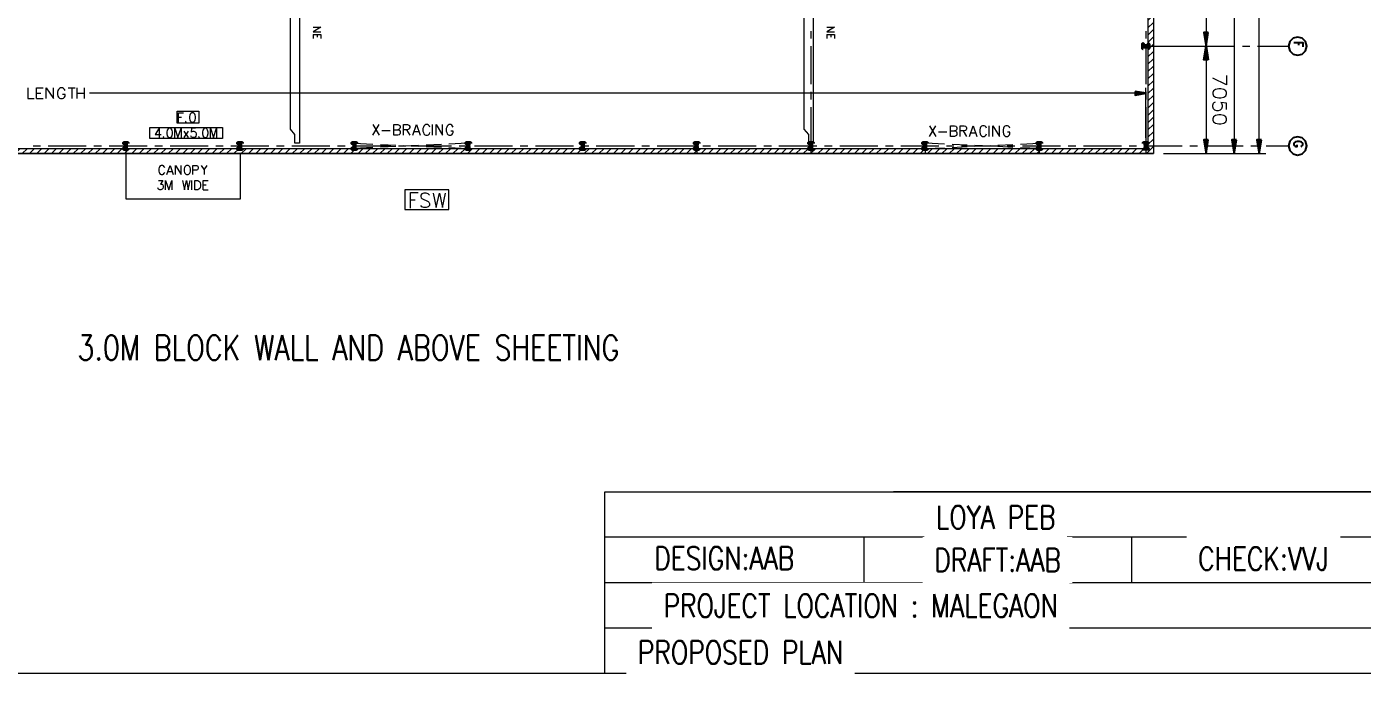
# Model space of a CAD drawing. Header units: millimetres. Extents: x 656141 to 1304589, y -54663 to 110742.
# Drawn here: x 1169442 to 1169603.7, y -14045.5 to -13967 of the extents above; entities that cross this region are included whole.
import ezdxf

# ---------------------------------------------------------------- set-up
doc = ezdxf.new("R2010")
doc.units = ezdxf.units.MM
doc.header["$LTSCALE"] = 0.35
doc.header["$MEASUREMENT"] = 0
doc.linetypes.add('CONTIN', pattern=[0, 0, 0])
doc.layers.get('0').update_dxf_attribs({"linetype": 'CONTIN'})
doc.styles.add('SIMPLEX', font='simplex.shx', dxfattribs={"width": 0.8})

msp = doc.modelspace()

# ---------------------------------------------------------------- hatches: boundary and pattern name
at = {"linetype": 'Continuous', "lineweight": 5}
h = msp.add_hatch(dxfattribs=at)
h.set_pattern_fill('ANSI31', color=1, scale=5)
h.set_pattern_definition([(45, (-9.3609, 21.41405), (-0.44194173824, 0.44194173824), [])])
h.paths.add_polyline_path([(1169412.52, -13905.86), (1169578.41, -13905.86), (1169578.41, -13982.35), (1169346.16, -13982.35), (1169346.16, -13942.72), (1169412.52, -13942.72)])
h.paths.add_polyline_path([(1169413.18, -13906.44), (1169577.75, -13906.44), (1169577.75, -13981.77), (1169346.83, -13981.77), (1169346.83, -13943.76), (1169413.18, -13943.76)], flags=16)
for points in [[(1169585.06, -13967.7), (1169584.51, -13967.7), (1169584.78, -13969.36)], [(1169585.06, -13971.02), (1169584.51, -13971.02), (1169584.78, -13969.36)], [(1169576.2, -13974.85), (1169576.2, -13975.28), (1169577.49, -13975.07)], [(1169585.06, -13980.69), (1169584.51, -13980.69), (1169584.78, -13982.35)], [(1169588.47, -13980.69), (1169587.92, -13980.69), (1169588.2, -13982.35)], [(1169591.49, -13980.69), (1169590.94, -13980.69), (1169591.21, -13982.35)]]:
    msp.add_hatch(color=3).paths.add_polyline_path(points)

# ---------------------------------------------------------------- linework, layer by layer
at = {"color": 7, "linetype": 'Continuous', "lineweight": 5}
for p in [(1169578.41, -13905.86), (1169346.16, -13982.35)]:
    msp.add_line(p, (1169578.41, -13982.35), dxfattribs=at)
at = {"color": 3, "linetype": 'Continuous', "lineweight": 5}
for p, q in [((1169591.21, -13980.69), (1169591.22, -13907.52)), ((1169588.2, -13945.76), (1169588.2, -13980.69)), ((1169584.78, -13958.39), (1169584.78, -13967.7)), ((1169578.73, -13969.36), (1169585.61, -13969.36)), ((1169578.73, -13969.36), (1169585.61, -13969.36)), ((1169584.78, -13971.02), (1169584.78, -13980.69)), ((1169576.2, -13975.07), (1169449.58, -13975.07)), ((1169577.49, -13980.46), (1169577.49, -13974.42)), ((1169579.65, -13982.35), (1169585.61, -13982.35)), ((1169579.65, -13982.35), (1169592.04, -13982.35)), ((1169579.65, -13982.35), (1169589.02, -13982.35))]:
    msp.add_line(p, q, dxfattribs=at)
at = {"color": 8, "linetype": 'Continuous', "lineweight": 9}
for p, q in [((1169536.94, -13967.53), (1169536.94, -13968.45)), ((1169577.49, -13967.53), (1169577.49, -13968.45)), ((1169536.94, -13969.37), (1169536.94, -13973.98)), ((1169577.15, -13969.36), (1169580.89, -13969.36)), ((1169577.49, -13969.37), (1169577.49, -13973.98)), ((1169581.81, -13969.36), (1169582.73, -13969.36)), ((1169583.65, -13969.36), (1169588.26, -13969.36)), ((1169589.18, -13969.36), (1169590.1, -13969.36)), ((1169591.02, -13969.36), (1169594.76, -13969.36)), ((1169536.94, -13974.9), (1169536.94, -13975.82)), ((1169577.49, -13974.9), (1169577.49, -13975.82)), ((1169536.94, -13976.74), (1169536.94, -13982.35)), ((1169577.49, -13976.74), (1169577.49, -13982.35)), ((1169442.75, -13981.43), (1169443.67, -13981.43)), ((1169444.59, -13981.43), (1169449.2, -13981.43)), ((1169450.12, -13981.43), (1169451.04, -13981.43)), ((1169451.97, -13981.43), (1169456.57, -13981.43)), ((1169453.99, -13981.09), (1169453.99, -13982.35)), ((1169457.49, -13981.43), (1169458.42, -13981.43)), ((1169459.34, -13981.43), (1169463.95, -13981.43)), ((1169464.87, -13981.43), (1169465.79, -13981.43)), ((1169466.71, -13981.43), (1169471.32, -13981.43)), ((1169472.24, -13981.43), (1169473.16, -13981.43)), ((1169474.08, -13981.43), (1169478.69, -13981.43)), ((1169479.61, -13981.43), (1169480.54, -13981.43)), ((1169481.46, -13981.43), (1169486.06, -13981.43)), ((1169486.99, -13981.43), (1169487.91, -13981.43)), ((1169488.83, -13981.43), (1169493.44, -13981.43)), ((1169494.36, -13981.43), (1169495.28, -13981.43)), ((1169496.2, -13981.43), (1169500.81, -13981.43)), ((1169501.73, -13981.43), (1169502.65, -13981.43)), ((1169503.58, -13981.43), (1169508.18, -13981.43)), ((1169509.1, -13981.43), (1169510.03, -13981.43)), ((1169510.95, -13981.43), (1169515.56, -13981.43)), ((1169516.48, -13981.43), (1169517.4, -13981.43)), ((1169518.32, -13981.43), (1169522.93, -13981.43)), ((1169523.11, -13981.09), (1169523.11, -13982.35)), ((1169523.85, -13981.43), (1169524.77, -13981.43)), ((1169525.69, -13981.43), (1169530.3, -13981.43)), ((1169531.22, -13981.43), (1169532.15, -13981.43)), ((1169533.07, -13981.43), (1169537.67, -13981.43)), ((1169538.6, -13981.43), (1169539.52, -13981.43)), ((1169540.44, -13981.43), (1169545.05, -13981.43)), ((1169545.97, -13981.43), (1169546.89, -13981.43)), ((1169547.81, -13981.43), (1169552.42, -13981.43)), ((1169550.76, -13981.09), (1169550.76, -13982.35)), ((1169553.34, -13981.43), (1169554.26, -13981.43)), ((1169555.19, -13981.43), (1169559.79, -13981.43)), ((1169560.72, -13981.43), (1169561.64, -13981.43)), ((1169562.56, -13981.43), (1169567.17, -13981.43)), ((1169564.59, -13981.09), (1169564.59, -13982.35)), ((1169568.09, -13981.43), (1169569.01, -13981.43)), ((1169569.93, -13981.43), (1169574.54, -13981.43)), ((1169575.46, -13981.43), (1169576.38, -13981.43)), ((1169577.3, -13981.43), (1169581.91, -13981.43)), ((1169582.83, -13981.43), (1169583.76, -13981.43)), ((1169584.68, -13981.43), (1169589.28, -13981.43)), ((1169590.21, -13981.43), (1169591.13, -13981.43)), ((1169592.05, -13981.43), (1169594.76, -13981.43))]:
    msp.add_line(p, q, dxfattribs=at)
at = {"color": 2, "linetype": 'Continuous', "lineweight": 15}
for p, q in [((1169476.66, -13967.94), (1169476.66, -13968.45)), ((1169477.14, -13967.94), (1169477.14, -13968.25)), ((1169538.87, -13967.94), (1169538.87, -13968.45)), ((1169539.36, -13967.94), (1169539.36, -13968.25)), ((1169488.44, -13987.97), (1169489.03, -13987.97))]:
    msp.add_line(p, q, dxfattribs=at)
at = {"color": 3, "linetype": 'Continuous', "lineweight": 25}
msp.add_line((1169595.98, -13968.9), (1169595.98, -13969.24), dxfattribs=at)
at = {"color": 6, "linetype": 'Continuous', "lineweight": 53}
for p, q in [((1169577.49, -13969.34), (1169577.49, -13969.38)), ((1169453.97, -13981.43), (1169454.01, -13981.43)), ((1169467.8, -13981.43), (1169467.84, -13981.43)), ((1169481.62, -13981.43), (1169481.66, -13981.43)), ((1169495.45, -13981.43), (1169495.48, -13981.43)), ((1169509.27, -13981.43), (1169509.31, -13981.43)), ((1169523.09, -13981.43), (1169523.13, -13981.43)), ((1169536.92, -13981.43), (1169536.96, -13981.43)), ((1169550.74, -13981.43), (1169550.78, -13981.43)), ((1169564.57, -13981.43), (1169564.6, -13981.43)), ((1169577.51, -13981.43), (1169577.47, -13981.43))]:
    msp.add_line(p, q, dxfattribs=at)
at = {"color": 2, "linetype": 'Continuous', "lineweight": 5}
for p, q in [((1169443.19, -13975.04), (1169443.68, -13975.04)), ((1169447, -13974.42), (1169447.86, -13974.42)), ((1169447.43, -13974.42), (1169447.43, -13975.71)), ((1169448.1, -13975.71), (1169448.1, -13974.42)), ((1169448.1, -13975.04), (1169448.96, -13975.04)), ((1169448.96, -13974.42), (1169448.96, -13975.71)), ((1169443.19, -13975.71), (1169443.99, -13975.71))]:
    msp.add_line(p, q, dxfattribs=at)
at = {"color": 240, "linetype": 'Continuous', "lineweight": 5, "true_color": 0xed1f24}
for p, q in [((1169460.36, -13977.97), (1169460.74, -13977.97)), ((1169458.01, -13979.3), (1169458.01, -13980.41)), ((1169461.05, -13980.41), (1169461.57, -13979.67)), ((1169461.57, -13980.41), (1169461.05, -13979.67)), ((1169459.11, -13984.53), (1169459.59, -13984.53)), ((1169463.47, -13984.32), (1169463.47, -13984.9)), ((1169461.98, -13986.74), (1169461.98, -13985.64)), ((1169463.35, -13986.16), (1169463.73, -13986.16)), ((1169463.35, -13986.74), (1169463.97, -13986.74))]:
    msp.add_line(p, q, dxfattribs=at)
at = {"color": 4, "linetype": 'Continuous', "lineweight": 15}
for p, q in [((1169483.89, -13980.14), (1169484.66, -13978.85)), ((1169483.89, -13978.85), (1169484.66, -13980.14)), ((1169484.99, -13979.59), (1169485.99, -13979.59)), ((1169487.98, -13979.47), (1169488.37, -13980.14)), ((1169488.92, -13979.71), (1169489.47, -13979.71)), ((1169491.13, -13980.14), (1169491.13, -13978.85)), ((1169551.3, -13980.28), (1169552.07, -13978.99)), ((1169551.3, -13978.99), (1169552.07, -13980.28)), ((1169552.4, -13979.73), (1169553.4, -13979.73)), ((1169555.39, -13979.61), (1169555.77, -13980.28)), ((1169556.33, -13979.85), (1169556.88, -13979.85)), ((1169558.54, -13980.28), (1169558.54, -13978.99))]:
    msp.add_line(p, q, dxfattribs=at)
at = {"color": 4, "linetype": 'Continuous', "lineweight": 5}
for p, q in [((1169481.64, -13981.1), (1169483.9, -13981.21)), ((1169483.9, -13981.64), (1169481.64, -13981.74)), ((1169484.82, -13981.25), (1169486.67, -13981.34)), ((1169486.67, -13981.51), (1169484.82, -13981.59)), ((1169489.43, -13981.38), (1169487.59, -13981.46)), ((1169487.59, -13981.38), (1169489.43, -13981.46)), ((1169492.19, -13981.25), (1169490.35, -13981.34)), ((1169490.35, -13981.51), (1169492.19, -13981.59)), ((1169495.37, -13981.1), (1169493.11, -13981.21)), ((1169493.11, -13981.64), (1169495.37, -13981.74)), ((1169553.12, -13981.22), (1169550.85, -13981.12)), ((1169550.85, -13981.76), (1169553.12, -13981.65)), ((1169555.88, -13981.35), (1169554.04, -13981.27)), ((1169554.04, -13981.61), (1169555.88, -13981.52)), ((1169556.8, -13981.48), (1169558.64, -13981.39)), ((1169558.64, -13981.48), (1169556.8, -13981.39)), ((1169559.56, -13981.35), (1169561.4, -13981.27)), ((1169561.4, -13981.61), (1169559.56, -13981.52)), ((1169562.32, -13981.22), (1169564.59, -13981.12)), ((1169564.59, -13981.76), (1169562.32, -13981.65))]:
    msp.add_line(p, q, dxfattribs=at)
at = {"linetype": 'Continuous', "lineweight": 5}
for p, q in [((1169608.24, -14023.3), (1169546.96, -14023.3)), ((1169608.24, -14028.81), (1169511.98, -14028.81)), ((1169543.33, -14028.81), (1169543.33, -14034.32)), ((1169575.76, -14028.81), (1169575.76, -14034.32)), ((1169608.24, -14034.32), (1169511.98, -14034.32)), ((1169608.24, -14039.83), (1169511.98, -14039.83))]:
    msp.add_line(p, q, dxfattribs=at)
for points in [[(1169608.24, -13847.35), (1169608.24, -14045.33), (1169317, -14045.33), (1169317, -13847.35)], [(1169608.24, -14045.33), (1169511.98, -14045.33), (1169511.98, -14023.3), (1169608.24, -14023.3)]]:
    msp.add_lwpolyline(points, close=True, dxfattribs=at)
for points in [[(1169412.52, -13905.86), (1169578.41, -13905.86), (1169578.41, -13982.35), (1169346.16, -13982.35), (1169346.16, -13942.72), (1169412.52, -13942.72), (1169412.52, -13905.86)], [(1169413.18, -13906.44), (1169577.75, -13906.44), (1169577.75, -13981.77), (1169346.83, -13981.77), (1169346.83, -13943.76), (1169413.18, -13943.76), (1169413.18, -13906.44)]]:
    msp.add_lwpolyline(points, dxfattribs=at)
at = {"color": 2, "linetype": 'Continuous', "lineweight": 5}
for points in [[(1169475, -13981.09), (1169474.46, -13981.09), (1169474.46, -13980.04), (1169473.91, -13979.41), (1169473.91, -13945.77), (1169474.46, -13945.14), (1169474.45, -13944.45), (1169474.99, -13944.45)], [(1169537.22, -13981.09), (1169536.67, -13981.09), (1169536.67, -13980.04), (1169536.13, -13979.41), (1169536.13, -13945.77), (1169536.67, -13945.14), (1169536.67, -13944.45), (1169537.21, -13944.45)], [(1169587.27, -13974.98), (1169587.19, -13974.75), (1169586.95, -13974.59), (1169586.56, -13974.51), (1169586.32, -13974.51), (1169585.93, -13974.59), (1169585.69, -13974.75), (1169585.61, -13974.98), (1169585.61, -13975.14), (1169585.69, -13975.38), (1169585.93, -13975.54), (1169586.32, -13975.62), (1169586.56, -13975.62), (1169586.95, -13975.54), (1169587.19, -13975.38), (1169587.27, -13975.14)], [(1169587.27, -13978.14), (1169587.19, -13977.91), (1169586.95, -13977.75), (1169586.56, -13977.67), (1169586.32, -13977.67), (1169585.93, -13977.75), (1169585.69, -13977.91), (1169585.61, -13978.14), (1169585.61, -13978.3), (1169585.69, -13978.54), (1169585.93, -13978.7), (1169586.32, -13978.78), (1169586.56, -13978.78), (1169586.95, -13978.7), (1169587.19, -13978.54), (1169587.27, -13978.3)]]:
    msp.add_lwpolyline(points, close=True, dxfattribs=at)
at = {"color": 2, "linetype": 'Continuous', "lineweight": 15}
for points in [[(1169476.66, -13967.07), (1169477.58, -13967.07), (1169476.66, -13967.62), (1169477.58, -13967.62)], [(1169538.87, -13967.07), (1169539.8, -13967.07), (1169538.87, -13967.62), (1169539.8, -13967.62)], [(1169476.66, -13967.94), (1169477.58, -13967.94), (1169477.58, -13968.45)], [(1169538.87, -13967.94), (1169539.8, -13967.94), (1169539.8, -13968.45)], [(1169488.44, -13988.97), (1169488.44, -13987.06), (1169489.39, -13987.06)], [(1169490.74, -13987.4), (1169490.59, -13987.23), (1169490.37, -13987.15), (1169490.07, -13987.15), (1169489.84, -13987.23), (1169489.69, -13987.4), (1169489.69, -13987.56), (1169489.76, -13987.73), (1169489.84, -13987.82), (1169489.99, -13987.9), (1169490.44, -13988.07), (1169490.59, -13988.15), (1169490.67, -13988.23), (1169490.74, -13988.4), (1169490.74, -13988.65), (1169490.59, -13988.82), (1169490.37, -13988.9), (1169490.07, -13988.9), (1169489.84, -13988.82), (1169489.69, -13988.65)], [(1169491.2, -13987.15), (1169491.57, -13988.9), (1169491.95, -13987.15), (1169492.33, -13988.9), (1169492.7, -13987.15)]]:
    msp.add_lwpolyline(points, dxfattribs=at)
at = {"color": 6, "linetype": 'Continuous', "lineweight": 53}
for points in [[(1169577.18, -13969.62), (1169577.18, -13969.1), (1169577.15, -13969.1), (1169577.15, -13969.62)], [(1169577.8, -13969.62), (1169577.8, -13969.1), (1169577.83, -13969.1), (1169577.83, -13969.62)], [(1169577.8, -13969.38), (1169577.8, -13969.34), (1169577.18, -13969.34), (1169577.18, -13969.38)], [(1169454.25, -13981.12), (1169453.73, -13981.12), (1169453.73, -13981.09), (1169454.25, -13981.09)], [(1169454.25, -13981.74), (1169453.73, -13981.74), (1169453.73, -13981.77), (1169454.25, -13981.77)], [(1169454.01, -13981.12), (1169453.97, -13981.12), (1169453.97, -13981.74), (1169454.01, -13981.74)], [(1169468.08, -13981.12), (1169467.56, -13981.12), (1169467.56, -13981.09), (1169468.08, -13981.09)], [(1169468.08, -13981.74), (1169467.56, -13981.74), (1169467.56, -13981.77), (1169468.08, -13981.77)], [(1169467.84, -13981.12), (1169467.8, -13981.12), (1169467.8, -13981.74), (1169467.84, -13981.74)], [(1169481.9, -13981.12), (1169481.38, -13981.12), (1169481.38, -13981.09), (1169481.9, -13981.09)], [(1169481.9, -13981.74), (1169481.38, -13981.74), (1169481.38, -13981.77), (1169481.9, -13981.77)], [(1169481.66, -13981.12), (1169481.62, -13981.12), (1169481.62, -13981.74), (1169481.66, -13981.74)], [(1169495.73, -13981.12), (1169495.21, -13981.12), (1169495.21, -13981.09), (1169495.73, -13981.09)], [(1169495.73, -13981.74), (1169495.21, -13981.74), (1169495.21, -13981.77), (1169495.73, -13981.77)], [(1169495.48, -13981.12), (1169495.45, -13981.12), (1169495.45, -13981.74), (1169495.48, -13981.74)], [(1169509.55, -13981.12), (1169509.03, -13981.12), (1169509.03, -13981.09), (1169509.55, -13981.09)], [(1169509.55, -13981.74), (1169509.03, -13981.74), (1169509.03, -13981.77), (1169509.55, -13981.77)], [(1169509.31, -13981.12), (1169509.27, -13981.12), (1169509.27, -13981.74), (1169509.31, -13981.74)], [(1169523.37, -13981.12), (1169522.85, -13981.12), (1169522.85, -13981.09), (1169523.37, -13981.09)], [(1169523.37, -13981.74), (1169522.85, -13981.74), (1169522.85, -13981.77), (1169523.37, -13981.77)], [(1169523.13, -13981.12), (1169523.09, -13981.12), (1169523.09, -13981.74), (1169523.13, -13981.74)], [(1169537.2, -13981.12), (1169536.68, -13981.12), (1169536.68, -13981.09), (1169537.2, -13981.09)], [(1169537.2, -13981.74), (1169536.68, -13981.74), (1169536.68, -13981.77), (1169537.2, -13981.77)], [(1169536.96, -13981.12), (1169536.92, -13981.12), (1169536.92, -13981.74), (1169536.96, -13981.74)], [(1169551.02, -13981.12), (1169550.5, -13981.12), (1169550.5, -13981.09), (1169551.02, -13981.09)], [(1169551.02, -13981.74), (1169550.5, -13981.74), (1169550.5, -13981.77), (1169551.02, -13981.77)], [(1169550.78, -13981.12), (1169550.74, -13981.12), (1169550.74, -13981.74), (1169550.78, -13981.74)], [(1169564.85, -13981.12), (1169564.33, -13981.12), (1169564.33, -13981.09), (1169564.85, -13981.09)], [(1169564.85, -13981.74), (1169564.33, -13981.74), (1169564.33, -13981.77), (1169564.85, -13981.77)], [(1169564.6, -13981.12), (1169564.57, -13981.12), (1169564.57, -13981.74), (1169564.6, -13981.74)], [(1169577.23, -13981.12), (1169577.75, -13981.12), (1169577.75, -13981.09), (1169577.23, -13981.09)], [(1169577.23, -13981.74), (1169577.75, -13981.74), (1169577.75, -13981.77), (1169577.23, -13981.77)], [(1169577.47, -13981.74), (1169577.51, -13981.74), (1169577.51, -13981.12), (1169577.47, -13981.12)]]:
    msp.add_lwpolyline(points, close=True, dxfattribs=at)
at = {"color": 3, "linetype": 'Continuous', "lineweight": -2}
for points in [[(1169585.06, -13967.7), (1169584.51, -13967.7), (1169584.78, -13969.36)], [(1169585.06, -13971.02), (1169584.51, -13971.02), (1169584.78, -13969.36)], [(1169576.2, -13974.85), (1169576.2, -13975.28), (1169577.49, -13975.07)], [(1169585.06, -13980.69), (1169584.51, -13980.69), (1169584.78, -13982.35)], [(1169588.47, -13980.69), (1169587.92, -13980.69), (1169588.2, -13982.35)], [(1169591.49, -13980.69), (1169590.94, -13980.69), (1169591.21, -13982.35)]]:
    msp.add_lwpolyline(points, close=True, dxfattribs=at)
at = {"color": 1, "linetype": 'Continuous', "lineweight": 25}
for points in [[(1169595.87, -13970.46), (1169596.42, -13970.31), (1169596.83, -13969.91), (1169596.97, -13969.36), (1169596.83, -13968.8), (1169596.42, -13968.4), (1169595.87, -13968.25), (1169595.32, -13968.4), (1169594.91, -13968.8), (1169594.76, -13969.36), (1169594.91, -13969.91), (1169595.32, -13970.31)], [(1169595.87, -13982.54), (1169596.42, -13982.39), (1169596.83, -13981.98), (1169596.97, -13981.43), (1169596.83, -13980.88), (1169596.42, -13980.47), (1169595.87, -13980.32), (1169595.32, -13980.47), (1169594.91, -13980.88), (1169594.76, -13981.43), (1169594.91, -13981.98), (1169595.32, -13982.39)]]:
    msp.add_lwpolyline(points, close=True, dxfattribs=at)
at = {"color": 3, "linetype": 'Continuous', "lineweight": 25}
for points in [[(1169595.4, -13968.9), (1169596.51, -13968.9), (1169596.51, -13969.45)], [(1169596.25, -13981.52), (1169596.35, -13981.48), (1169596.46, -13981.4), (1169596.51, -13981.31), (1169596.51, -13981.14), (1169596.46, -13981.06), (1169596.35, -13980.97), (1169596.25, -13980.93), (1169596.09, -13980.89), (1169595.82, -13980.89), (1169595.67, -13980.93), (1169595.56, -13980.97), (1169595.46, -13981.06), (1169595.4, -13981.14), (1169595.4, -13981.31), (1169595.46, -13981.4), (1169595.56, -13981.48), (1169595.67, -13981.52), (1169595.82, -13981.52), (1169595.82, -13981.31)]]:
    msp.add_lwpolyline(points, dxfattribs=at)
at = {"color": 2, "linetype": 'Continuous', "lineweight": 5}
for points in [[(1169587.27, -13972.93), (1169587.27, -13974.04), (1169585.61, -13973.25)], [(1169442.14, -13974.42), (1169442.14, -13975.71), (1169442.88, -13975.71)], [(1169443.19, -13975.71), (1169443.19, -13974.42), (1169443.99, -13974.42)], [(1169444.36, -13975.71), (1169444.36, -13974.42), (1169445.22, -13975.71), (1169445.22, -13974.42)], [(1169446.63, -13974.73), (1169446.57, -13974.61), (1169446.44, -13974.48), (1169446.32, -13974.42), (1169446.08, -13974.42), (1169445.95, -13974.48), (1169445.83, -13974.61), (1169445.77, -13974.73), (1169445.71, -13974.91), (1169445.71, -13975.22), (1169445.77, -13975.4), (1169445.83, -13975.53), (1169445.95, -13975.65), (1169446.08, -13975.71), (1169446.32, -13975.71), (1169446.44, -13975.65), (1169446.57, -13975.53), (1169446.63, -13975.4), (1169446.63, -13975.22), (1169446.32, -13975.22)], [(1169587.27, -13977.04), (1169587.27, -13976.25), (1169586.56, -13976.17), (1169586.64, -13976.25), (1169586.72, -13976.49), (1169586.72, -13976.72), (1169586.64, -13976.96), (1169586.48, -13977.12), (1169586.24, -13977.2), (1169586.09, -13977.2), (1169585.85, -13977.12), (1169585.69, -13976.96), (1169585.61, -13976.72), (1169585.61, -13976.49), (1169585.69, -13976.25), (1169585.77, -13976.17), (1169585.93, -13976.09)]]:
    msp.add_lwpolyline(points, dxfattribs=at)
at = {"color": 7, "linetype": 'Continuous', "lineweight": 5}
for points in [[(1169460.21, -13977.24), (1169462.84, -13977.24), (1169462.84, -13978.69), (1169460.21, -13978.69)], [(1169456.9, -13979.2), (1169465.69, -13979.2), (1169465.69, -13980.54), (1169456.9, -13980.54)], [(1169467.82, -13987.88), (1169454.01, -13987.88), (1169454.01, -13982.35), (1169467.82, -13982.35)], [(1169493.09, -13986.74), (1169487.77, -13986.74), (1169487.77, -13989.14), (1169493.09, -13989.14)]]:
    msp.add_lwpolyline(points, close=True, dxfattribs=at)
at = {"color": 240, "linetype": 'Continuous', "lineweight": 5, "true_color": 0xed1f24}
for points in [[(1169460.36, -13978.55), (1169460.36, -13977.45), (1169460.97, -13977.45)], [(1169461.26, -13978.45), (1169461.21, -13978.5), (1169461.26, -13978.55), (1169461.31, -13978.5)], [(1169458.01, -13979.3), (1169457.54, -13980.04), (1169458.25, -13980.04)], [(1169458.54, -13980.3), (1169458.49, -13980.36), (1169458.54, -13980.41), (1169458.58, -13980.36)], [(1169459.91, -13980.41), (1169459.91, -13979.3), (1169460.29, -13980.41), (1169460.67, -13979.3), (1169460.67, -13980.41)], [(1169462.42, -13979.3), (1169461.95, -13979.3), (1169461.9, -13979.78), (1169461.95, -13979.72), (1169462.09, -13979.67), (1169462.23, -13979.67), (1169462.38, -13979.72), (1169462.47, -13979.83), (1169462.52, -13979.99), (1169462.52, -13980.09), (1169462.47, -13980.25), (1169462.38, -13980.36), (1169462.23, -13980.41), (1169462.09, -13980.41), (1169461.95, -13980.36), (1169461.9, -13980.3), (1169461.85, -13980.2)], [(1169462.85, -13980.3), (1169462.8, -13980.36), (1169462.85, -13980.41), (1169462.9, -13980.36)], [(1169464.22, -13980.41), (1169464.22, -13979.3), (1169464.6, -13980.41), (1169464.98, -13979.3), (1169464.98, -13980.41)], [(1169458.69, -13984.06), (1169458.64, -13983.95), (1169458.54, -13983.85), (1169458.45, -13983.79), (1169458.26, -13983.79), (1169458.16, -13983.85), (1169458.07, -13983.95), (1169458.02, -13984.06), (1169457.97, -13984.21), (1169457.97, -13984.48), (1169458.02, -13984.64), (1169458.07, -13984.74), (1169458.16, -13984.85), (1169458.26, -13984.9), (1169458.45, -13984.9), (1169458.54, -13984.85), (1169458.64, -13984.74), (1169458.69, -13984.64)], [(1169458.97, -13984.9), (1169459.35, -13983.79), (1169459.73, -13984.9)], [(1169460.01, -13984.9), (1169460.01, -13983.79), (1169460.68, -13984.9), (1169460.68, -13983.79)], [(1169462.1, -13984.9), (1169462.1, -13983.79), (1169462.53, -13983.79), (1169462.67, -13983.85), (1169462.71, -13983.9), (1169462.76, -13984), (1169462.76, -13984.16), (1169462.71, -13984.27), (1169462.67, -13984.32), (1169462.53, -13984.37), (1169462.1, -13984.37)], [(1169463.09, -13983.79), (1169463.47, -13984.32), (1169463.85, -13983.79)], [(1169457.95, -13985.64), (1169458.47, -13985.64), (1169458.19, -13986.06), (1169458.33, -13986.06), (1169458.43, -13986.11), (1169458.47, -13986.16), (1169458.52, -13986.32), (1169458.52, -13986.43), (1169458.47, -13986.58), (1169458.38, -13986.69), (1169458.24, -13986.74), (1169458.09, -13986.74), (1169457.95, -13986.69), (1169457.9, -13986.64), (1169457.86, -13986.53)], [(1169458.8, -13986.74), (1169458.8, -13985.64), (1169459.18, -13986.74), (1169459.56, -13985.64), (1169459.56, -13986.74)], [(1169460.84, -13985.64), (1169461.08, -13986.74), (1169461.32, -13985.64), (1169461.55, -13986.74), (1169461.79, -13985.64)], [(1169463.35, -13986.74), (1169463.35, -13985.64), (1169463.97, -13985.64)]]:
    msp.add_lwpolyline(points, dxfattribs=at)
for points in [[(1169461.97, -13977.45), (1169461.87, -13977.5), (1169461.78, -13977.6), (1169461.73, -13977.71), (1169461.68, -13977.87), (1169461.68, -13978.13), (1169461.73, -13978.29), (1169461.78, -13978.39), (1169461.87, -13978.5), (1169461.97, -13978.55), (1169462.16, -13978.55), (1169462.25, -13978.5), (1169462.35, -13978.39), (1169462.4, -13978.29), (1169462.44, -13978.13), (1169462.44, -13977.87), (1169462.4, -13977.71), (1169462.35, -13977.6), (1169462.25, -13977.5), (1169462.16, -13977.45)], [(1169459.25, -13979.3), (1169459.1, -13979.36), (1169459.01, -13979.51), (1169458.96, -13979.78), (1169458.96, -13979.94), (1169459.01, -13980.2), (1169459.1, -13980.36), (1169459.25, -13980.41), (1169459.34, -13980.41), (1169459.48, -13980.36), (1169459.58, -13980.2), (1169459.63, -13979.94), (1169459.63, -13979.78), (1169459.58, -13979.51), (1169459.48, -13979.36), (1169459.34, -13979.3)], [(1169463.56, -13979.3), (1169463.42, -13979.36), (1169463.32, -13979.51), (1169463.28, -13979.78), (1169463.28, -13979.94), (1169463.32, -13980.2), (1169463.42, -13980.36), (1169463.56, -13980.41), (1169463.66, -13980.41), (1169463.8, -13980.36), (1169463.89, -13980.2), (1169463.94, -13979.94), (1169463.94, -13979.78), (1169463.89, -13979.51), (1169463.8, -13979.36), (1169463.66, -13979.3)], [(1169461.34, -13983.79), (1169461.25, -13983.85), (1169461.15, -13983.95), (1169461.1, -13984.06), (1169461.06, -13984.21), (1169461.06, -13984.48), (1169461.1, -13984.64), (1169461.15, -13984.74), (1169461.25, -13984.85), (1169461.34, -13984.9), (1169461.53, -13984.9), (1169461.62, -13984.85), (1169461.72, -13984.74), (1169461.77, -13984.64), (1169461.81, -13984.48), (1169461.81, -13984.21), (1169461.77, -13984.06), (1169461.72, -13983.95), (1169461.62, -13983.85), (1169461.53, -13983.79)], [(1169462.36, -13986.74), (1169462.36, -13985.64), (1169462.69, -13985.64), (1169462.83, -13985.69), (1169462.93, -13985.79), (1169462.98, -13985.9), (1169463.02, -13986.06), (1169463.02, -13986.32), (1169462.98, -13986.48), (1169462.93, -13986.58), (1169462.83, -13986.69), (1169462.69, -13986.74)]]:
    msp.add_lwpolyline(points, close=True, dxfattribs=at)
at = {"color": 4, "linetype": 'Continuous', "lineweight": 15}
for points in [[(1169486.43, -13980.14), (1169486.43, -13978.85), (1169486.93, -13978.85), (1169487.09, -13978.91), (1169487.15, -13978.97), (1169487.2, -13979.1), (1169487.2, -13979.22), (1169487.15, -13979.34), (1169487.09, -13979.4), (1169486.93, -13979.47)], [(1169486.43, -13979.47), (1169486.93, -13979.47), (1169487.09, -13979.53), (1169487.15, -13979.59), (1169487.2, -13979.71), (1169487.2, -13979.9), (1169487.15, -13980.02), (1169487.09, -13980.08), (1169486.93, -13980.14), (1169486.43, -13980.14)], [(1169487.59, -13980.14), (1169487.59, -13978.85), (1169488.09, -13978.85), (1169488.25, -13978.91), (1169488.31, -13978.97), (1169488.37, -13979.1), (1169488.37, -13979.22), (1169488.31, -13979.34), (1169488.25, -13979.4), (1169488.09, -13979.47), (1169487.59, -13979.47)], [(1169488.75, -13980.14), (1169489.19, -13978.85), (1169489.64, -13980.14)], [(1169490.8, -13979.16), (1169490.74, -13979.04), (1169490.63, -13978.91), (1169490.52, -13978.85), (1169490.3, -13978.85), (1169490.19, -13978.91), (1169490.08, -13979.04), (1169490.02, -13979.16), (1169489.97, -13979.34), (1169489.97, -13979.65), (1169490.02, -13979.83), (1169490.08, -13979.96), (1169490.19, -13980.08), (1169490.3, -13980.14), (1169490.52, -13980.14), (1169490.63, -13980.08), (1169490.74, -13979.96), (1169490.8, -13979.83)], [(1169491.57, -13980.14), (1169491.57, -13978.85), (1169492.35, -13980.14), (1169492.35, -13978.85)], [(1169493.62, -13979.16), (1169493.56, -13979.04), (1169493.45, -13978.91), (1169493.34, -13978.85), (1169493.12, -13978.85), (1169493.01, -13978.91), (1169492.9, -13979.04), (1169492.84, -13979.16), (1169492.79, -13979.34), (1169492.79, -13979.65), (1169492.84, -13979.83), (1169492.9, -13979.96), (1169493.01, -13980.08), (1169493.12, -13980.14), (1169493.34, -13980.14), (1169493.45, -13980.08), (1169493.56, -13979.96), (1169493.62, -13979.83), (1169493.62, -13979.65), (1169493.34, -13979.65)], [(1169553.84, -13980.28), (1169553.84, -13978.99), (1169554.34, -13978.99), (1169554.5, -13979.06), (1169554.56, -13979.12), (1169554.61, -13979.24), (1169554.61, -13979.36), (1169554.56, -13979.49), (1169554.5, -13979.55), (1169554.34, -13979.61)], [(1169553.84, -13979.61), (1169554.34, -13979.61), (1169554.5, -13979.67), (1169554.56, -13979.73), (1169554.61, -13979.85), (1169554.61, -13980.04), (1169554.56, -13980.16), (1169554.5, -13980.22), (1169554.34, -13980.28), (1169553.84, -13980.28)], [(1169555, -13980.28), (1169555, -13978.99), (1169555.5, -13978.99), (1169555.66, -13979.06), (1169555.72, -13979.12), (1169555.77, -13979.24), (1169555.77, -13979.36), (1169555.72, -13979.49), (1169555.66, -13979.55), (1169555.5, -13979.61), (1169555, -13979.61)], [(1169556.16, -13980.28), (1169556.6, -13978.99), (1169557.05, -13980.28)], [(1169558.21, -13979.3), (1169558.15, -13979.18), (1169558.04, -13979.06), (1169557.93, -13978.99), (1169557.71, -13978.99), (1169557.6, -13979.06), (1169557.49, -13979.18), (1169557.43, -13979.3), (1169557.38, -13979.49), (1169557.38, -13979.79), (1169557.43, -13979.98), (1169557.49, -13980.1), (1169557.6, -13980.22), (1169557.71, -13980.28), (1169557.93, -13980.28), (1169558.04, -13980.22), (1169558.15, -13980.1), (1169558.21, -13979.98)], [(1169558.98, -13980.28), (1169558.98, -13978.99), (1169559.76, -13980.28), (1169559.76, -13978.99)], [(1169561.03, -13979.3), (1169560.97, -13979.18), (1169560.86, -13979.06), (1169560.75, -13978.99), (1169560.53, -13978.99), (1169560.42, -13979.06), (1169560.31, -13979.18), (1169560.25, -13979.3), (1169560.2, -13979.49), (1169560.2, -13979.79), (1169560.25, -13979.98), (1169560.31, -13980.1), (1169560.42, -13980.22), (1169560.53, -13980.28), (1169560.75, -13980.28), (1169560.86, -13980.22), (1169560.97, -13980.1), (1169561.03, -13979.98), (1169561.03, -13979.79), (1169560.75, -13979.79)]]:
    msp.add_lwpolyline(points, dxfattribs=at)

# ---------------------------------------------------------------- texts
at = {"color": 7, "linetype": 'Continuous', "lineweight": 0, "insert": (1169513.75, -14004.37), "char_height": 3, "width": 3767.7699, "attachment_point": 3, "style": 'SIMPLEX'}
msp.add_mtext('3.0M BLOCK WALL AND ABOVE SHEETING', dxfattribs=at)
at = {"color": 7, "linetype": 'ByBlock', "lineweight": 0, "insert": (1169526.45, -14031.35), "char_height": 2.7793, "attachment_point": 5, "style": 'SIMPLEX'}
msp.add_mtext('\\A1;DESIGN:AAB', dxfattribs=at)

# ---------------------------------------------------------------- next in the draw order: texts
at = {"color": 7, "linetype": 'ByBlock', "lineweight": 0, "char_height": 2.7793, "attachment_point": 5, "style": 'SIMPLEX', "bg_fill": 2}
for s, insert in [('\\A1;LOYA PEB', (1169559.32, -14026.39)), ('\\A1;CHECK:VVJ', (1169591.74, -14031.41))]:
    msp.add_mtext(s, dxfattribs=dict(at, insert=insert))

# ---------------------------------------------------------------- next in the draw order: texts
at = {"color": 7, "linetype": 'ByBlock', "lineweight": 0, "insert": (1169559.55, -14031.57), "char_height": 2.7793, "attachment_point": 5, "style": 'SIMPLEX', "bg_fill": 2}
msp.add_mtext('\\A1;DRAFT:AAB', dxfattribs=at)

# ---------------------------------------------------------------- next in the draw order: texts
at = {"color": 7, "linetype": 'ByBlock', "lineweight": 0, "insert": (1169542.97, -14037.1), "char_height": 2.7793, "attachment_point": 5, "style": 'SIMPLEX', "bg_fill": 2}
msp.add_mtext('\\A1;PROJECT LOCATION : MALEGAON', dxfattribs=at)

# ---------------------------------------------------------------- next in the draw order: texts
at = {"color": 7, "linetype": 'ByBlock', "lineweight": 0, "insert": (1169528.42, -14042.75), "char_height": 2.7793, "attachment_point": 5, "style": 'SIMPLEX', "bg_fill": 2}
msp.add_mtext('\\A1;PROPOSED PLAN', dxfattribs=at)

doc.saveas('drawing.dxf')
